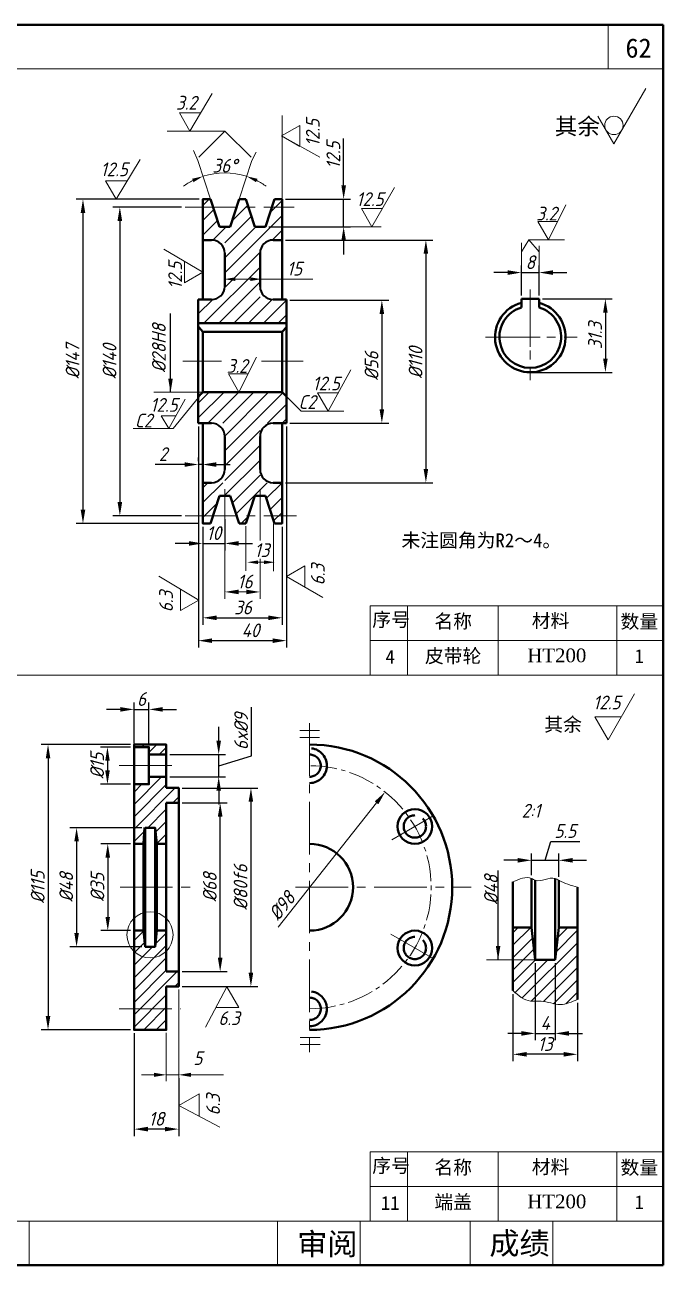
# Model space of a CAD drawing. Header units: millimetres. Extents: x 0 to 330, y 0 to 225.
# Drawn here: x 214.2 to 330, y 0 to 225 of the extents above; entities that cross this region are included whole.
import ezdxf

# ---------------------------------------------------------------- set-up
doc = ezdxf.new("R2010")
doc.units = ezdxf.units.MM
doc.header["$LTSCALE"] = 0.5
doc.linetypes.add('CENTER2', pattern=[28.575, 19.05, -3.175, 3.175, -3.175])
doc.layers.get('0').update_dxf_attribs({"lineweight": 15})
for name, color, linetype, lineweight in [('Layer1', 7, 'Continuous', 13), ('Layer4', 7, 'Continuous', 13), ('剖面线', 7, 'Continuous', 9), ('粗', 7, 'Continuous', 40), ('粗线', 7, 'Continuous', 40), ('细', 7, 'Continuous', 13), ('细线', 7, 'Continuous', 15)]:
    doc.layers.add(name, color=color, linetype=linetype, lineweight=lineweight)
doc.styles.add('style1', font='isocp.shx', dxfattribs={"oblique": 15, "height": 2.5})
doc.styles.add('style3', font='SIMFANG.TTF', dxfattribs={"height": 2.5})
doc.dimstyles.new('ISO-25', dxfattribs={"dimtxt": 2, "dimasz": 2.5, "dimexe": 1.25, "dimexo": 0.625, "dimtad": 1, "dimdsep": 46, "dimtxsty": 'style1', "dimcen": 2.5, "dimadec": 0, "dimazin": 0, "dimtfac": 1, "dimtmove": 0, "dimatfit": 3, "dimfxl": 0, "dimarcsym": 0})

# ---------------------------------------------------------------- blocks, each defined once
blk = doc.blocks.new('*D54')
at = {"layer": 'Defpoints', "color": 0}
for p in [(307.49, 175.28), (305.89, 161.96), (319.51, 161.96)]:
    blk.add_point(p, dxfattribs=at)
at = {"layer": 'Layer4', "color": 0, "lineweight": -2}
for p, q in [((308.11, 175.28), (320.76, 175.28)), ((319.51, 172.78), (319.51, 164.46)), ((306.51, 161.96), (320.76, 161.96))]:
    blk.add_line(p, q, dxfattribs=at)
at = {"layer": 'Layer4', "color": 0}
for points in [[(319.1, 172.78), (319.93, 172.78), (319.51, 175.28)], [(319.1, 164.46), (319.93, 164.46), (319.51, 161.96)]]:
    blk.add_solid(points, dxfattribs=at)
at = {"layer": 'Layer4', "color": 0, "insert": (317.64, 168.62), "char_height": 2.5, "attachment_point": 5, "rotation": 90, "style": 'style1'}
blk.add_mtext('31.3', dxfattribs=at)
blk = doc.blocks.new('*D55')
at = {"layer": 'Defpoints', "color": 0}
for p in [(246.47, 193.36), (224.74, 134.54), (246.47, 134.54)]:
    blk.add_point(p, dxfattribs=at)
at = {"layer": 'Layer4', "color": 0, "lineweight": -2}
for p, q in [((245.84, 193.36), (223.49, 193.36)), ((224.74, 190.86), (224.74, 137.04)), ((245.84, 134.54), (223.49, 134.54))]:
    blk.add_line(p, q, dxfattribs=at)
at = {"layer": 'Layer4', "color": 0}
for points in [[(224.32, 190.86), (225.16, 190.86), (224.74, 193.36)], [(224.32, 137.04), (225.16, 137.04), (224.74, 134.54)]]:
    blk.add_solid(points, dxfattribs=at)
at = {"layer": 'Layer4', "color": 0, "insert": (222.86, 163.95), "char_height": 2.5, "attachment_point": 5, "rotation": 90, "style": 'style1'}
blk.add_mtext('%%C147', dxfattribs=at)
blk = doc.blocks.new('*D56')
at = {"layer": 'Defpoints', "color": 0}
for p in [(243.27, 191.94), (231.43, 135.94), (243.27, 135.94)]:
    blk.add_point(p, dxfattribs=at)
at = {"layer": 'Layer4', "color": 0, "lineweight": -2}
for p, q in [((242.64, 191.94), (230.18, 191.94)), ((231.43, 189.44), (231.43, 138.44)), ((242.64, 135.94), (230.18, 135.94))]:
    blk.add_line(p, q, dxfattribs=at)
at = {"layer": 'Layer4', "color": 0}
for points in [[(231.01, 189.44), (231.85, 189.44), (231.43, 191.94)], [(231.01, 138.44), (231.85, 138.44), (231.43, 135.94)]]:
    blk.add_solid(points, dxfattribs=at)
at = {"layer": 'Layer4', "color": 0, "insert": (229.56, 163.94), "char_height": 2.5, "attachment_point": 5, "rotation": 90, "style": 'style1'}
blk.add_mtext('%%C140', dxfattribs=at)
blk = doc.blocks.new('*D57')
at = {"layer": 'Defpoints', "color": 0}
for p in [(260.87, 185.96), (260.87, 141.94), (286.95, 141.94)]:
    blk.add_point(p, dxfattribs=at)
at = {"layer": 'Layer4', "color": 0, "lineweight": -2}
for p, q in [((261.49, 185.96), (288.2, 185.96)), ((286.95, 183.46), (286.95, 144.44)), ((261.49, 141.94), (288.2, 141.94))]:
    blk.add_line(p, q, dxfattribs=at)
at = {"layer": 'Layer4', "color": 0}
for points in [[(286.53, 183.46), (287.37, 183.46), (286.95, 185.96)], [(286.53, 144.44), (287.37, 144.44), (286.95, 141.94)]]:
    blk.add_solid(points, dxfattribs=at)
at = {"layer": 'Layer4', "color": 0, "insert": (285.08, 163.71), "char_height": 2.5, "attachment_point": 5, "rotation": 90, "style": 'style1'}
blk.add_mtext('%%C110', dxfattribs=at)
blk = doc.blocks.new('*D58')
at = {"layer": 'Defpoints', "color": 0}
for p in [(261.67, 175.07), (261.67, 152.74), (278.96, 152.74)]:
    blk.add_point(p, dxfattribs=at)
at = {"layer": 'Layer4', "color": 0, "lineweight": -2}
for p, q in [((262.29, 175.07), (280.21, 175.07)), ((278.96, 172.57), (278.96, 155.24)), ((262.29, 152.74), (280.21, 152.74))]:
    blk.add_line(p, q, dxfattribs=at)
at = {"layer": 'Layer4', "color": 0}
for points in [[(278.55, 172.57), (279.38, 172.57), (278.96, 175.07)], [(278.55, 155.24), (279.38, 155.24), (278.96, 152.74)]]:
    blk.add_solid(points, dxfattribs=at)
at = {"layer": 'Layer4', "color": 0, "insert": (277.09, 163.13), "char_height": 2.5, "attachment_point": 5, "rotation": 90, "style": 'style1'}
blk.add_mtext('%%C56', dxfattribs=at)
blk = doc.blocks.new('*D59')
at = {"layer": 'Defpoints', "color": 0}
for p in [(245.67, 152.74), (261.67, 152.74), (261.67, 113.29)]:
    blk.add_point(p, dxfattribs=at)
at = {"layer": 'Layer4', "color": 0, "lineweight": -2}
for p, q in [((245.67, 152.12), (245.67, 112.04)), ((261.67, 152.12), (261.67, 112.04)), ((248.17, 113.29), (259.17, 113.29))]:
    blk.add_line(p, q, dxfattribs=at)
at = {"layer": 'Layer4', "color": 0}
for points in [[(248.17, 113.7), (248.17, 112.87), (245.67, 113.29)], [(259.17, 113.7), (259.17, 112.87), (261.67, 113.29)]]:
    blk.add_solid(points, dxfattribs=at)
at = {"layer": 'Layer4', "color": 0, "insert": (255.14, 115.16), "char_height": 2.5, "attachment_point": 5, "style": 'style1'}
blk.add_mtext('40', dxfattribs=at)
blk = doc.blocks.new('*D61')
at = {"layer": 'Defpoints', "color": 0}
for p in [(250.47, 135.94), (246.47, 134.54), (250.47, 130.92)]:
    blk.add_point(p, dxfattribs=at)
at = {"layer": 'Layer4', "color": 0, "lineweight": -2}
for p, q in [((250.47, 135.32), (250.47, 129.67)), ((246.47, 133.92), (246.47, 129.67)), ((243.97, 130.92), (241.47, 130.92)), ((246.47, 130.92), (250.47, 130.92)), ((252.97, 130.92), (255.47, 130.92))]:
    blk.add_line(p, q, dxfattribs=at)
at = {"layer": 'Layer4', "color": 0}
for points in [[(243.97, 131.34), (243.97, 130.51), (246.47, 130.92)], [(252.97, 131.34), (252.97, 130.51), (250.47, 130.92)]]:
    blk.add_solid(points, dxfattribs=at)
at = {"layer": 'Layer4', "color": 0, "insert": (248.47, 132.8), "char_height": 2.5, "attachment_point": 5, "style": 'style1'}
blk.add_mtext('10', dxfattribs=at)
blk = doc.blocks.new('*D62')
at = {"layer": 'Defpoints', "color": 0}
for p in [(246.47, 134.54), (260.87, 134.54), (260.87, 117.43)]:
    blk.add_point(p, dxfattribs=at)
at = {"layer": 'Layer4', "color": 0, "lineweight": -2}
for p, q in [((246.47, 133.92), (246.47, 116.18)), ((260.87, 133.92), (260.87, 116.18)), ((248.97, 117.43), (258.37, 117.43))]:
    blk.add_line(p, q, dxfattribs=at)
at = {"layer": 'Layer4', "color": 0}
for points in [[(248.97, 117.85), (248.97, 117.02), (246.47, 117.43)], [(258.37, 117.85), (258.37, 117.02), (260.87, 117.43)]]:
    blk.add_solid(points, dxfattribs=at)
at = {"layer": 'Layer4', "color": 0, "insert": (253.76, 119.31), "char_height": 2.5, "attachment_point": 5, "style": 'style1'}
blk.add_mtext('36', dxfattribs=at)
blk = doc.blocks.new('*D63')
at = {"layer": 'Defpoints', "color": 0}
for p in [(245.67, 145.24), (245.67, 145.24), (246.44, 145.24)]:
    blk.add_point(p, dxfattribs=at)
at = {"layer": 'Layer4', "color": 0, "lineweight": -2}
for p, q in [((245.67, 145.86), (245.67, 146.49)), ((246.44, 145.86), (246.44, 146.49)), ((243.17, 145.24), (237.84, 145.24)), ((246.44, 145.24), (245.67, 145.24)), ((248.94, 145.24), (251.44, 145.24))]:
    blk.add_line(p, q, dxfattribs=at)
at = {"layer": 'Layer4', "color": 0}
for points in [[(243.17, 145.65), (243.17, 144.82), (245.67, 145.24)], [(248.94, 145.65), (248.94, 144.82), (246.44, 145.24)]]:
    blk.add_solid(points, dxfattribs=at)
at = {"layer": 'Layer4', "color": 0, "insert": (239.26, 147.11), "char_height": 2.5, "attachment_point": 5, "style": 'style1'}
blk.add_mtext('2', dxfattribs=at)
blk = doc.blocks.new('*D64')
at = {"layer": 'Defpoints', "color": 0}
for p in [(260.87, 193.36), (272.03, 193.36), (257.84, 188.36)]:
    blk.add_point(p, dxfattribs=at)
at = {"layer": 'Layer4', "color": 0, "lineweight": -2}
for p, q in [((272.03, 195.86), (272.03, 204.37)), ((261.49, 193.36), (273.28, 193.36)), ((272.03, 188.36), (272.03, 193.36)), ((258.47, 188.36), (273.28, 188.36)), ((272.03, 185.86), (272.03, 183.36))]:
    blk.add_line(p, q, dxfattribs=at)
at = {"layer": 'Layer4', "color": 0}
for points in [[(271.62, 195.86), (272.45, 195.86), (272.03, 193.36)], [(271.62, 185.86), (272.45, 185.86), (272.03, 188.36)]]:
    blk.add_solid(points, dxfattribs=at)
at = {"layer": 'Layer4', "color": 0, "insert": (270.16, 201.36), "char_height": 2.5, "attachment_point": 5, "rotation": 90, "style": 'style1'}
blk.add_mtext('12.5', dxfattribs=at)
blk = doc.blocks.new('*D65')
at = {"layer": 'Defpoints', "color": 0}
for p in [(307.49, 180.06), (304.29, 175.28), (307.49, 175.28)]:
    blk.add_point(p, dxfattribs=at)
at = {"layer": 'Layer4', "color": 0, "lineweight": -2}
for p, q in [((301.79, 180.06), (299.29, 180.06)), ((304.29, 175.91), (304.29, 181.31)), ((304.29, 180.06), (307.49, 180.06)), ((307.49, 175.91), (307.49, 181.31)), ((309.99, 180.06), (312.49, 180.06))]:
    blk.add_line(p, q, dxfattribs=at)
at = {"layer": 'Layer4', "color": 0}
for points in [[(301.79, 180.47), (301.79, 179.64), (304.29, 180.06)], [(309.99, 180.47), (309.99, 179.64), (307.49, 180.06)]]:
    blk.add_solid(points, dxfattribs=at)
at = {"layer": 'Layer4', "color": 0, "insert": (305.89, 181.93), "char_height": 2.5, "attachment_point": 5, "style": 'style1'}
blk.add_mtext('8', dxfattribs=at)
blk = doc.blocks.new('*D66')
at = {"layer": 'Defpoints', "color": 0}
for p in [(234.01, 42.69), (242.11, 34.53), (234.01, 24.68)]:
    blk.add_point(p, dxfattribs=at)
at = {"layer": 'Layer4', "color": 0, "lineweight": -2}
for p, q in [((234.01, 42.06), (234.01, 23.43)), ((242.11, 33.9), (242.11, 23.43)), ((239.61, 24.68), (236.51, 24.68))]:
    blk.add_line(p, q, dxfattribs=at)
at = {"layer": 'Layer4', "color": 0}
for points in [[(236.51, 25.1), (236.51, 24.27), (234.01, 24.68)], [(239.61, 25.1), (239.61, 24.27), (242.11, 24.68)]]:
    blk.add_solid(points, dxfattribs=at)
at = {"layer": 'Layer4', "color": 0, "insert": (238.06, 26.56), "char_height": 2.5, "attachment_point": 5, "style": 'style1'}
blk.add_mtext('18', dxfattribs=at)
blk = doc.blocks.new('*D67')
at = {"layer": 'Defpoints', "color": 0}
for p in [(236.71, 100.82), (234.01, 93.99), (236.71, 93.99)]:
    blk.add_point(p, dxfattribs=at)
at = {"layer": 'Layer4', "color": 0, "lineweight": -2}
for p, q in [((234.01, 94.61), (234.01, 102.07)), ((236.71, 94.61), (236.71, 102.07)), ((231.51, 100.82), (229.01, 100.82)), ((234.01, 100.82), (236.71, 100.82)), ((239.21, 100.82), (241.71, 100.82))]:
    blk.add_line(p, q, dxfattribs=at)
at = {"layer": 'Layer4', "color": 0}
for points in [[(231.51, 101.24), (231.51, 100.41), (234.01, 100.82)], [(239.21, 101.24), (239.21, 100.41), (236.71, 100.82)]]:
    blk.add_solid(points, dxfattribs=at)
at = {"layer": 'Layer4', "color": 0, "insert": (235.36, 102.7), "char_height": 2.5, "attachment_point": 5, "style": 'style1'}
blk.add_mtext('6', dxfattribs=at)
blk = doc.blocks.new('*D68')
at = {"layer": 'Defpoints', "color": 0}
for p in [(239.86, 92.64), (249.36, 92.64), (239.86, 88.59)]:
    blk.add_point(p, dxfattribs=at)
at = {"layer": 'Layer4', "color": 0, "lineweight": -2}
for p, q in [((255.3, 92.39), (255.3, 101.23)), ((249.36, 95.14), (249.36, 97.64)), ((240.48, 92.64), (250.61, 92.64)), ((249.36, 88.59), (249.36, 92.64)), ((249.36, 88.59), (249.36, 92.64)), ((249.36, 90.61), (255.3, 92.39)), ((240.48, 88.59), (250.61, 88.59)), ((249.36, 86.09), (249.36, 83.59))]:
    blk.add_line(p, q, dxfattribs=at)
at = {"layer": 'Layer4', "color": 0}
for points in [[(248.95, 95.14), (249.78, 95.14), (249.36, 92.64)], [(248.95, 86.09), (249.78, 86.09), (249.36, 88.59)]]:
    blk.add_solid(points, dxfattribs=at)
at = {"layer": 'Layer4', "color": 0, "insert": (253.43, 96.81), "char_height": 2.5, "attachment_point": 5, "rotation": 90, "style": 'style1'}
blk.add_mtext('6x%%C9', dxfattribs=at)
blk = doc.blocks.new('*D69')
at = {"layer": 'Defpoints', "color": 0}
for p in [(234.01, 94.44), (218.4, 42.69), (234.01, 42.69)]:
    blk.add_point(p, dxfattribs=at)
at = {"layer": 'Layer4', "color": 0, "lineweight": -2}
for p, q in [((233.38, 94.44), (217.15, 94.44)), ((218.4, 91.94), (218.4, 45.19)), ((233.38, 42.69), (217.15, 42.69))]:
    blk.add_line(p, q, dxfattribs=at)
at = {"layer": 'Layer4', "color": 0}
for points in [[(217.99, 91.94), (218.82, 91.94), (218.4, 94.44)], [(217.99, 45.19), (218.82, 45.19), (218.4, 42.69)]]:
    blk.add_solid(points, dxfattribs=at)
at = {"layer": 'Layer4', "color": 0, "insert": (216.53, 68.56), "char_height": 2.5, "attachment_point": 5, "rotation": 90, "style": 'style1'}
blk.add_mtext('%%C115', dxfattribs=at)
blk = doc.blocks.new('*D70')
at = {"layer": 'Defpoints', "color": 0}
for p in [(236.03, 79.36), (223.58, 57.76), (236.03, 57.76)]:
    blk.add_point(p, dxfattribs=at)
at = {"layer": 'Layer4', "color": 0, "lineweight": -2}
for p, q in [((235.41, 79.36), (222.33, 79.36)), ((223.58, 76.86), (223.58, 60.26)), ((235.41, 57.76), (222.33, 57.76))]:
    blk.add_line(p, q, dxfattribs=at)
at = {"layer": 'Layer4', "color": 0}
for points in [[(223.17, 76.86), (224, 76.86), (223.58, 79.36)], [(223.17, 60.26), (224, 60.26), (223.58, 57.76)]]:
    blk.add_solid(points, dxfattribs=at)
at = {"layer": 'Layer4', "color": 0, "insert": (221.71, 68.56), "char_height": 2.5, "attachment_point": 5, "rotation": 90, "style": 'style1'}
blk.add_mtext('%%C48', dxfattribs=at)
blk = doc.blocks.new('*D71')
at = {"layer": 'Defpoints', "color": 0}
for p in [(234.01, 76.44), (229.24, 60.69), (234.01, 60.69)]:
    blk.add_point(p, dxfattribs=at)
at = {"layer": 'Layer4', "color": 0, "lineweight": -2}
for p, q in [((233.38, 76.44), (227.99, 76.44)), ((229.24, 73.94), (229.24, 63.19)), ((233.38, 60.69), (227.99, 60.69))]:
    blk.add_line(p, q, dxfattribs=at)
at = {"layer": 'Layer4', "color": 0}
for points in [[(228.82, 73.94), (229.65, 73.94), (229.24, 76.44)], [(228.82, 63.19), (229.65, 63.19), (229.24, 60.69)]]:
    blk.add_solid(points, dxfattribs=at)
at = {"layer": 'Layer4', "color": 0, "insert": (227.36, 68.56), "char_height": 2.5, "attachment_point": 5, "rotation": 90, "style": 'style1'}
blk.add_mtext('%%C35', dxfattribs=at)
blk = doc.blocks.new('*D72')
at = {"layer": 'Defpoints', "color": 0}
for p in [(234.01, 93.99), (229.18, 87.24), (234.01, 87.24)]:
    blk.add_point(p, dxfattribs=at)
at = {"layer": 'Layer4', "color": 0, "lineweight": -2}
for p, q in [((233.38, 93.99), (227.93, 93.99)), ((229.18, 91.49), (229.18, 89.74)), ((233.38, 87.24), (227.93, 87.24))]:
    blk.add_line(p, q, dxfattribs=at)
at = {"layer": 'Layer4', "color": 0}
for points in [[(228.77, 91.49), (229.6, 91.49), (229.18, 93.99)], [(228.77, 89.74), (229.6, 89.74), (229.18, 87.24)]]:
    blk.add_solid(points, dxfattribs=at)
at = {"layer": 'Layer4', "color": 0, "insert": (227.31, 90.61), "char_height": 2.5, "attachment_point": 5, "rotation": 90, "style": 'style1'}
blk.add_mtext('%%C15', dxfattribs=at)
blk = doc.blocks.new('*D74')
at = {"layer": 'Defpoints', "color": 0}
for p in [(311.06, 73.44), (306.11, 70.15), (311.06, 69.83)]:
    blk.add_point(p, dxfattribs=at)
at = {"layer": 'Layer4', "color": 0, "lineweight": -2}
for p, q in [((308.59, 73.44), (309.62, 76.88)), ((309.62, 76.88), (314.85, 76.88)), ((306.11, 70.77), (306.11, 74.69)), ((311.06, 70.46), (311.06, 74.69)), ((303.61, 73.44), (301.11, 73.44)), ((306.11, 73.44), (311.06, 73.44)), ((306.11, 73.44), (311.06, 73.44)), ((313.56, 73.44), (316.06, 73.44))]:
    blk.add_line(p, q, dxfattribs=at)
at = {"layer": 'Layer4', "color": 0}
for points in [[(303.61, 73.86), (303.61, 73.03), (306.11, 73.44)], [(313.56, 73.86), (313.56, 73.03), (311.06, 73.44)]]:
    blk.add_solid(points, dxfattribs=at)
at = {"layer": 'Layer4', "color": 0, "insert": (312.23, 78.76), "char_height": 2.5, "attachment_point": 5, "style": 'style1'}
blk.add_mtext('5.5', dxfattribs=at)
blk = doc.blocks.new('*D75')
at = {"layer": 'Defpoints', "color": 0}
for p in [(242.11, 86.56), (242.11, 50.56), (255.21, 50.56)]:
    blk.add_point(p, dxfattribs=at)
at = {"layer": 'Layer4', "color": 0, "lineweight": -2}
for p, q in [((242.73, 86.56), (256.46, 86.56)), ((255.21, 84.06), (255.21, 53.06)), ((242.73, 50.56), (256.46, 50.56))]:
    blk.add_line(p, q, dxfattribs=at)
at = {"layer": 'Layer4', "color": 0}
for points in [[(254.79, 84.06), (255.62, 84.06), (255.21, 86.56)], [(254.79, 53.06), (255.62, 53.06), (255.21, 50.56)]]:
    blk.add_solid(points, dxfattribs=at)
at = {"layer": 'Layer4', "color": 0, "insert": (253.33, 68.56), "char_height": 2.5, "attachment_point": 5, "rotation": 90, "style": 'style1'}
blk.add_mtext('%%C80f6', dxfattribs=at)
blk = doc.blocks.new('*D76')
at = {"layer": 'Defpoints', "color": 0}
for p in [(242.11, 83.86), (249.63, 83.86), (242.11, 53.26)]:
    blk.add_point(p, dxfattribs=at)
at = {"layer": 'Layer4', "color": 0, "lineweight": -2}
for p, q in [((242.73, 83.86), (250.88, 83.86)), ((249.63, 55.76), (249.63, 81.36)), ((242.73, 53.26), (250.88, 53.26))]:
    blk.add_line(p, q, dxfattribs=at)
at = {"layer": 'Layer4', "color": 0}
for points in [[(249.21, 81.36), (250.05, 81.36), (249.63, 83.86)], [(249.21, 55.76), (250.05, 55.76), (249.63, 53.26)]]:
    blk.add_solid(points, dxfattribs=at)
at = {"layer": 'Layer4', "color": 0, "insert": (247.75, 68.56), "char_height": 2.5, "attachment_point": 5, "rotation": 90, "style": 'style1'}
blk.add_mtext('%%C68', dxfattribs=at)
blk = doc.blocks.new('*D77')
at = {"layer": 'Defpoints', "color": 0}
for p in [(306.79, 55.4), (310.39, 55.4), (310.39, 42.04)]:
    blk.add_point(p, dxfattribs=at)
at = {"layer": 'Layer4', "color": 0, "lineweight": -2}
for p, q in [((306.79, 54.78), (306.79, 40.79)), ((310.39, 54.78), (310.39, 40.79)), ((304.29, 42.04), (301.79, 42.04)), ((306.79, 42.04), (310.39, 42.04)), ((312.89, 42.04), (315.39, 42.04))]:
    blk.add_line(p, q, dxfattribs=at)
at = {"layer": 'Layer4', "color": 0}
for points in [[(304.29, 42.46), (304.29, 41.63), (306.79, 42.04)], [(312.89, 42.46), (312.89, 41.63), (310.39, 42.04)]]:
    blk.add_solid(points, dxfattribs=at)
at = {"layer": 'Layer4', "color": 0, "insert": (308.59, 43.92), "char_height": 2.5, "attachment_point": 5, "style": 'style1'}
blk.add_mtext('4', dxfattribs=at)
blk = doc.blocks.new('*D78')
at = {"layer": 'Defpoints', "color": 0}
for p in [(302.74, 49.81), (314.44, 48.22), (302.74, 38.25)]:
    blk.add_point(p, dxfattribs=at)
at = {"layer": 'Layer4', "color": 0, "lineweight": -2}
for p, q in [((302.74, 49.18), (302.74, 37)), ((314.44, 47.6), (314.44, 37)), ((311.94, 38.25), (305.24, 38.25))]:
    blk.add_line(p, q, dxfattribs=at)
at = {"layer": 'Layer4', "color": 0}
for points in [[(305.24, 38.67), (305.24, 37.83), (302.74, 38.25)], [(311.94, 38.67), (311.94, 37.83), (314.44, 38.25)]]:
    blk.add_solid(points, dxfattribs=at)
at = {"layer": 'Layer4', "color": 0, "insert": (308.59, 40.12), "char_height": 2.5, "attachment_point": 5, "style": 'style1'}
blk.add_mtext('13', dxfattribs=at)
blk = doc.blocks.new('粗糙度符号3')
for p, q in [((0, 0), (5.77, 10)), ((-2.89, 5), (0, 0))]:
    blk.add_line(p, q)
blk.add_circle((0, 3.33), 1.67)

msp = doc.modelspace()

# ---------------------------------------------------------------- hatches: boundary and pattern name
at = {"layer": '剖面线'}
h = msp.add_hatch(dxfattribs=at)
h.set_pattern_fill('ANSI31', color=256, scale=0.6, style=0)
h.set_pattern_definition([(45, (224.5564, 127.1876), (-1.34704, 1.34704), [])])
h.paths.add_polyline_path([(256.867, 152.744), (260.867, 152.744), (261.667, 152.744), (261.667, 157.559), (260.867, 158.359), (246.467, 158.359), (245.667, 157.559), (245.667, 152.744), (246.467, 152.744), (250.467, 152.744), (250.467, 141.944), (246.467, 141.944), (246.467, 134.544), (247.867, 134.544), (249.491, 139.544), (251.443, 139.544), (253.067, 134.544), (254.267, 134.544), (255.891, 139.544), (257.843, 139.544), (259.467, 134.544), (260.867, 134.544), (260.867, 141.944), (256.867, 141.944)])
h.paths.add_polyline_path([(256.867, 185.959), (260.867, 185.959), (260.867, 193.359), (259.467, 193.359), (257.843, 188.359), (255.891, 188.359), (254.267, 193.359), (253.067, 193.359), (251.443, 188.359), (249.491, 188.359), (247.867, 193.359), (246.467, 193.359), (246.467, 185.959), (250.467, 185.959), (250.467, 175.159), (246.467, 175.159), (245.667, 175.159), (245.667, 170.879), (261.667, 170.879), (261.667, 175.159), (260.867, 175.159), (256.867, 175.159)])
h = msp.add_hatch(dxfattribs=at)
h.set_pattern_fill('ANSI31', color=256, scale=0.5, style=0)
h.paths.add_polyline_path([(234.006, 94.437), (234.006, 93.987), (236.706, 93.987), (236.706, 92.637), (239.856, 92.637), (239.856, 94.437)])
h.paths.add_polyline_path([(239.856, 86.562), (239.856, 88.587), (236.706, 88.587), (236.706, 87.237), (234.006, 87.237), (234.006, 76.437), (235.693, 76.437), (235.926, 79.362), (237.831, 79.362), (238.168, 76.437), (239.856, 76.437), (239.856, 83.862), (242.106, 83.862), (242.106, 86.562)])
h.paths.add_polyline_path([(239.856, 50.562), (242.106, 50.562), (242.106, 53.262), (239.856, 53.262), (239.856, 56.954, -0.4067854), (234.006, 56.899), (234.006, 46.512), (239.856, 46.512)])
h.paths.add_polyline_path([(239.856, 42.687), (239.856, 46.512), (234.006, 46.512), (234.006, 42.687)])
h.paths.add_polyline_path([(237.831, 57.762), (236.031, 57.762), (235.693, 60.687), (234.006, 60.687), (234.006, 56.899, 0.4067854), (239.856, 56.954), (239.856, 60.687), (238.168, 60.687)])
h.paths.add_polyline_path([(302.739, 55.389), (306.789, 55.4), (306.114, 61.25), (302.739, 61.25)], flags=17)
edge = h.paths.add_edge_path()
edge.add_spline(control_points=[(302.739, 49.809), (303.74, 48.932), (305.256, 47.604), (308.414, 48.147), (311.25, 46.744), (313.409, 47.744), (314.439, 48.22)], knot_values=[0, 0, 0, 0, 8.2487056, 12.4949468, 20.4068289, 27.6170674, 27.6170674, 27.6170674, 27.6170674], degree=3, periodic=0)
edge.add_line((314.439, 48.22), (314.439, 61.25))
edge.add_line((314.439, 61.25), (311.064, 61.25))
edge.add_line((311.064, 61.25), (310.389, 55.4))
edge.add_line((310.389, 55.4), (306.789, 55.4))
edge.add_line((306.789, 55.4), (302.739, 55.389))
edge.add_line((302.739, 55.389), (302.739, 52.352))
edge.add_line((302.739, 52.352), (302.739, 49.809))

# ---------------------------------------------------------------- linework, layer by layer
at = {"linetype": 'CENTER2'}
for p, q in [((243.267, 191.944), (263.076, 191.944)), ((305.887, 177.007), (305.887, 160.559)), ((297.749, 168.362), (314.417, 168.362)), ((242.87, 163.959), (249.854, 163.959)), ((257.107, 163.959), (264.693, 163.959)), ((243.267, 135.944), (263.448, 135.944)), ((264.055, 97.017), (267.651, 97.017)), ((265.853, 98.31), (265.853, 38.63)), ((264.055, 95.738), (267.651, 95.738)), ((231.306, 90.612), (241.988, 90.612)), ((280.786, 77.183), (288.261, 81.499)), ((231.458, 68.562), (244.834, 68.562)), ((263.305, 68.562), (295.152, 68.562)), ((280.618, 60.037), (288.261, 55.624)), ((231.306, 46.512), (242.484, 46.512)), ((264.157, 41.296), (267.753, 41.31)), ((264.162, 40.017), (267.757, 40.031))]:
    msp.add_line(p, q, dxfattribs=at)
msp.add_line((207.746, 107.055), (330, 107.055))
at = {"linetype": 'CENTER2', "ltscale": 0.5}
msp.add_arc((265.853, 68.562), 22.05, 270, 90, dxfattribs=at)
at = {"layer": 'Layer1'}
for p, q in [((320, 217), (320, 225)), ((0, 217), (330, 217)), ((0, 8), (330, 8)), ((215, 0), (215, 8)), ((260, 0), (260, 8)), ((275, 0), (275, 8)), ((295, 0), (295, 8)), ((310, 0), (310, 8))]:
    msp.add_line(p, q, dxfattribs=at)
for points in [[(302.739, 69.514), (306.114, 70.149), (306.789, 69.831), (310.389, 70.149), (311.064, 69.831), (314.439, 68.56)], [(302.739, 49.809), (305.924, 47.902), (307.834, 47.902), (311.338, 47.267), (314.439, 48.22)]]:
    msp.add_spline(points, degree=3, dxfattribs=at)
at = {"layer": 'Layer4'}
for p, q in [((244.156, 205.724), (248.158, 212.533)), ((246.075, 209.048), (242.237, 209.048)), ((242.237, 209.048), (244.156, 205.724)), ((240.032, 205.715), (250.48, 205.715)), ((250.48, 205.715), (245.731, 200.972)), ((250.48, 205.715), (255.229, 200.972)), ((260.74, 204.834), (267.735, 200.993)), ((230.766, 193.359), (235.096, 200.563)), ((245.575, 200.415), (244.781, 202.228)), ((247.867, 193.359), (245.575, 200.415)), ((253.067, 193.359), (255.36, 200.415)), ((255.36, 200.415), (256.179, 201.912)), ((232.764, 196.683), (228.847, 196.683)), ((228.847, 196.683), (230.766, 193.359)), ((277.167, 188.359), (281.283, 195.474)), ((275.248, 191.683), (277.167, 188.359)), ((279.016, 191.683), (275.248, 191.683)), ((309.176, 185.994), (312.342, 192.319)), ((310.84, 189.319), (307.256, 189.319)), ((307.256, 189.319), (309.176, 185.994)), ((271.473, 188.359), (278.865, 188.359)), ((304.287, 183.848), (305.641, 185.994)), ((304.287, 183.848), (304.287, 185.458)), ((307.487, 183.848), (305.641, 185.994)), ((305.641, 185.994), (312.087, 185.994)), ((307.487, 183.848), (307.487, 184.921)), ((246.467, 180.111), (239.43, 184.287)), ((304.287, 181.058), (304.287, 183.848)), ((307.487, 180.058), (307.487, 183.848)), ((243.143, 182.03), (243.143, 178.192)), ((243.143, 178.192), (246.467, 180.111)), ((250.396, 179.359), (250.396, 179.859)), ((252.396, 178.859), (255.088, 178.859)), ((257.088, 178.859), (266.422, 178.859)), ((253.034, 158.359), (256.2, 164.684)), ((269.23, 154.93), (273.346, 162.407)), ((251.114, 161.683), (253.034, 158.359)), ((254.698, 161.683), (251.114, 161.683)), ((246.467, 158.359), (237.57, 158.359)), ((271.078, 158.254), (267.31, 158.254)), ((267.31, 158.254), (269.23, 154.93)), ((240.299, 151.752), (243.258, 157.073)), ((238.956, 154.079), (240.299, 151.752)), ((241.593, 154.079), (238.956, 154.079)), ((250.467, 140.744), (250.467, 124.504)), ((256.867, 140.744), (256.867, 131.632)), ((250.467, 135.319), (250.467, 120.877)), ((256.867, 135.319), (256.867, 131.477)), ((254.267, 134.044), (254.267, 125.931)), ((259.317, 134.507), (259.317, 125.871)), ((256.502, 127.511), (257.552, 127.511)), ((256.867, 128.126), (256.867, 123.762)), ((256.867, 128.064), (256.867, 120.877)), ((264.992, 126.835), (261.667, 124.915)), ((264.992, 122.996), (264.992, 126.835)), ((245.739, 120.662), (238.477, 125.007)), ((242.414, 122.651), (242.414, 118.743)), ((252.967, 122.127), (254.367, 122.127)), ((242.414, 118.743), (245.739, 120.662)), ((319.991, 95.319), (324.789, 103.629)), ((317.592, 99.474), (319.991, 95.319)), ((322.39, 99.474), (317.592, 99.474)), ((306.789, 55.4), (297.932, 55.375)), ((242.106, 49.999), (242.106, 33.405)), ((250.863, 50.503), (246.962, 43.183)), ((253.022, 46.763), (250.863, 50.503)), ((248.881, 46.763), (253.022, 46.763)), ((239.856, 42.124), (239.856, 33.405)), ((237.606, 34.53), (235.356, 34.53)), ((242.106, 34.53), (239.856, 34.53)), ((242.106, 34.53), (239.856, 34.53)), ((244.356, 34.53), (246.606, 34.53)), ((246.606, 34.53), (250.252, 34.53)), ((245.842, 31.101), (242.102, 28.941)), ((245.842, 26.983), (245.842, 31.101)), ((242.102, 28.941), (249.573, 25.029))]:
    msp.add_line(p, q, dxfattribs=at)
at = {"layer": 'Layer4', "lineweight": 15}
for p, q in [((260.867, 193.359), (260.867, 208.556)), ((246.467, 158.359), (241.11, 151.752)), ((241.11, 151.752), (233.854, 151.752))]:
    msp.add_line(p, q, dxfattribs=at)
at = {"layer": 'Layer4', "linetype": 'Continuous'}
msp.add_line((260.146, 61.306), (277.997, 83.872), dxfattribs=at)
at = {"layer": 'Layer4'}
msp.add_lwpolyline([(260.74, 204.834), (264.065, 202.915), (264.065, 206.753)], close=True, dxfattribs=at)
msp.add_circle((236.902, 59.927), 4.19, dxfattribs=at)
for start, end in [(72, 108), (116.96581, 125.93162), (54.06838, 63.03419)]:
    msp.add_arc((250.467, 185.357), 12.794, start, end, dxfattribs=at)
at = {"layer": 'Layer4', "lineweight": 35}
for centre, start, end in [((248.067, 183.559), 0, 90), ((259.267, 183.559), 90, 180), ((248.067, 177.559), 270, 0), ((259.267, 177.559), 180, 270), ((248.067, 150.344), 0, 90), ((259.267, 150.344), 90, 180), ((248.067, 144.344), 270, 0), ((259.267, 144.344), 180, 270)]:
    msp.add_arc(centre, 2.4, start, end, dxfattribs=at)
at = {"layer": 'Layer4'}
for points in [[(244.538, 197.068), (244.793, 196.452), (246.514, 197.525)], [(256.142, 196.452), (256.396, 197.068), (254.421, 197.525)], [(252.396, 179.192), (252.396, 178.526), (250.396, 178.859)], [(255.088, 179.192), (255.088, 178.526), (257.088, 178.859)], [(256.502, 127.844), (256.502, 127.178), (254.502, 127.511)], [(257.552, 127.844), (257.552, 127.178), (259.552, 127.511)], [(252.967, 122.543), (252.967, 121.71), (250.467, 122.127)], [(254.367, 122.543), (254.367, 121.71), (256.867, 122.127)], [(237.606, 34.905), (237.606, 34.155), (239.856, 34.53)], [(244.356, 34.905), (244.356, 34.155), (242.106, 34.53)]]:
    msp.add_solid(points, dxfattribs=at)
at = {"layer": 'Layer4', "linetype": 'Continuous'}
msp.add_solid([(277.67, 84.131), (278.323, 83.614), (279.548, 85.833)], dxfattribs=at)
at = {"layer": '粗'}
for p, q in [((246.467, 193.359), (247.867, 193.359)), ((247.867, 193.359), (249.491, 188.359)), ((251.443, 188.359), (253.067, 193.359)), ((253.067, 193.359), (254.267, 193.359)), ((254.267, 193.359), (255.891, 188.359)), ((257.843, 188.359), (259.467, 193.359)), ((259.467, 193.359), (260.867, 193.359)), ((249.491, 188.359), (251.443, 188.359)), ((255.891, 188.359), (257.843, 188.359)), ((245.667, 157.559), (245.667, 175.159)), ((246.467, 175.159), (245.667, 175.159)), ((260.867, 175.159), (261.667, 175.159)), ((261.667, 157.559), (261.667, 175.159)), ((304.287, 175.282), (307.487, 175.282)), ((304.287, 173.729), (304.287, 175.282)), ((304.287, 175.282), (304.287, 173.729)), ((307.487, 173.729), (307.487, 175.282)), ((307.487, 175.282), (307.487, 173.729)), ((261.667, 170.879), (245.661, 170.879)), ((246.467, 169.325), (245.752, 170.157)), ((260.867, 169.325), (246.467, 169.325)), ((246.467, 158.359), (246.467, 169.325)), ((260.867, 169.325), (261.675, 170.157)), ((260.867, 158.359), (260.867, 169.325)), ((245.667, 168.525), (245.667, 163.959)), ((261.667, 168.525), (261.667, 163.959)), ((245.667, 157.559), (246.467, 158.359)), ((245.667, 152.744), (245.667, 157.559)), ((260.867, 158.359), (246.467, 158.359)), ((260.867, 158.359), (261.667, 157.559)), ((261.667, 152.744), (261.667, 157.559)), ((246.467, 152.744), (245.667, 152.744)), ((260.867, 152.744), (261.667, 152.744)), ((247.867, 134.544), (249.491, 139.544)), ((249.491, 139.544), (251.443, 139.544)), ((251.443, 139.544), (253.067, 134.544)), ((254.267, 134.544), (255.891, 139.544)), ((255.891, 139.544), (257.843, 139.544)), ((257.843, 139.544), (259.467, 134.544)), ((246.467, 134.544), (247.867, 134.544)), ((253.067, 134.544), (254.267, 134.544)), ((259.467, 134.544), (260.867, 134.544)), ((236.706, 92.637), (239.856, 92.637)), ((236.706, 88.587), (239.856, 88.587)), ((239.856, 83.862), (242.106, 83.862)), ((235.693, 76.437), (235.927, 79.379)), ((238.168, 76.437), (237.831, 79.362)), ((235.693, 76.437), (233.911, 76.437)), ((235.693, 76.437), (235.693, 60.687)), ((238.168, 76.437), (238.168, 60.687)), ((238.168, 76.437), (239.776, 76.437)), ((306.114, 61.25), (306.114, 70.149)), ((306.789, 55.4), (306.789, 69.831)), ((310.389, 55.4), (310.389, 70.149)), ((311.064, 61.25), (311.064, 69.831)), ((302.739, 69.514), (302.739, 52.352)), ((314.439, 61.25), (314.439, 68.56)), ((302.739, 61.25), (306.114, 61.25)), ((306.114, 61.25), (306.789, 55.4)), ((310.389, 55.4), (311.064, 61.25)), ((311.064, 61.25), (314.439, 61.25)), ((314.439, 61.25), (314.439, 48.22)), ((314.439, 61.25), (314.439, 61.25)), ((235.693, 60.687), (233.911, 60.687)), ((235.693, 60.687), (236.031, 57.762)), ((238.168, 60.687), (237.831, 57.762)), ((238.168, 60.687), (239.776, 60.687)), ((306.789, 55.4), (310.389, 55.4)), ((239.856, 53.262), (242.106, 53.262)), ((302.739, 52.352), (302.739, 49.809))]:
    msp.add_line(p, q, dxfattribs=at)
for points in [[(248.067, 175.159), (246.467, 175.159), (246.467, 193.359), (247.867, 193.359)], [(253.067, 193.359), (254.267, 193.359)], [(259.467, 193.359), (260.867, 193.359), (260.867, 175.159), (259.267, 175.159)], [(248.067, 175.159), (246.467, 175.159), (246.467, 185.959), (248.067, 185.959)], [(259.267, 185.959), (260.867, 185.959), (260.867, 175.159), (259.267, 175.159)], [(250.467, 183.559), (250.467, 177.559)], [(256.867, 177.559), (256.867, 183.559)], [(248.067, 152.744), (246.467, 152.744), (246.467, 134.544), (247.867, 134.544)], [(248.067, 152.744), (246.467, 152.744), (246.467, 141.944), (248.067, 141.944)], [(259.467, 134.544), (260.867, 134.544), (260.867, 152.744), (259.267, 152.744)], [(259.267, 141.944), (260.867, 141.944), (260.867, 152.744), (259.267, 152.744)], [(250.467, 144.344), (250.467, 150.344)], [(256.867, 150.344), (256.867, 144.344)], [(253.067, 134.544), (254.267, 134.544)], [(239.856, 86.562), (239.856, 94.437), (234.006, 94.437), (234.006, 42.687), (239.856, 42.687), (239.856, 50.562)], [(239.856, 86.562), (242.106, 86.562), (242.106, 50.562), (239.856, 50.562)], [(239.856, 53.262), (239.856, 83.862)], [(239.856, 53.262), (239.856, 83.862)]]:
    msp.add_lwpolyline(points, dxfattribs=at)
for points in [[(234.006, 93.987), (236.706, 93.987), (236.706, 87.237), (234.006, 87.237)], [(236.031, 79.362), (237.831, 79.362), (237.831, 57.762), (236.031, 57.762)]]:
    msp.add_lwpolyline(points, close=True, dxfattribs=at)
at = {"layer": '粗', "linetype": 'Continuous'}
for centre in [(284.949, 79.587), (284.949, 57.537)]:
    msp.add_circle(centre, 3.15, dxfattribs=at)
at = {"layer": '粗', "linetype": 'CENTER2'}
for centre in [(284.949, 79.587), (284.949, 57.537)]:
    msp.add_circle(centre, 2.025, dxfattribs=at)
at = {"layer": '粗'}
for centre, radius, start, end in [((305.887, 168.362), 6.4, 104.47751, 75.52249), ((305.887, 168.362), 5.6, 106.60155, 73.39845), ((265.853, 68.562), 25.875, 270, 90), ((265.853, 68.562), 7.875, 270, 90)]:
    msp.add_arc(centre, radius, start, end, dxfattribs=at)
at = {"layer": '粗', "linetype": 'CENTER2'}
for centre, radius in [((265.853, 90.612), 3.15), ((265.853, 90.612), 2.025), ((265.853, 46.512), 3.15), ((265.853, 46.512), 2.025)]:
    msp.add_arc(centre, radius, 270, 90, dxfattribs=at)
at = {"layer": '粗线'}
for p, q in [((330, 225), (0, 225)), ((330, 0), (330, 225)), ((0, 0), (330, 0))]:
    msp.add_line(p, q, dxfattribs=at)
at = {"layer": '细'}
for p, q in [((276.816, 119.61), (276.816, 107.055)), ((283.612, 107.055), (283.612, 119.612)), ((300.085, 119.615), (300.085, 107.055)), ((321.593, 119.619), (321.593, 107.055)), ((330, 119.621), (330, 107.055)), ((276.816, 113.338), (330, 113.338)), ((276.816, 20.556), (276.816, 8)), ((283.612, 8), (283.612, 20.557)), ((300.085, 20.56), (300.085, 8)), ((321.593, 20.565), (321.593, 8)), ((330, 20.566), (330, 8)), ((276.816, 14.283), (330, 14.283))]:
    msp.add_line(p, q, dxfattribs=at)
at = {"layer": '细线'}
for p, q in [((305.887, 166.583), (305.887, 169.98)), ((304.268, 168.362), (307.668, 168.362)), ((261.667, 157.559), (264.297, 154.93)), ((264.297, 154.93), (272.043, 154.93)), ((261.667, 124.915), (268.262, 121.108))]:
    msp.add_line(p, q, dxfattribs=at)
at = {"layer": '细线', "linetype": 'Continuous'}
for p, q in [((276.816, 119.61), (330, 119.61)), ((276.816, 20.556), (330, 20.556))]:
    msp.add_line(p, q, dxfattribs=at)

# ---------------------------------------------------------------- block references
msp.add_blockref('粗糙度符号3', (321.06, 203.42), dxfattribs=at)

# ---------------------------------------------------------------- texts
at = {"attachment_point": 1}
for s, insert, char_height, width in [('{\\fSimSun|b0|i0|c134|p2;62}', (323.147, 222.535), 3.5, 6.7507), ('{\\fFangSong_GB2312|b0|i0|c134|p49;其余}', (308.426, 99.338), 2.5, 19.7185)]:
    msp.add_mtext(s, dxfattribs=dict(at, insert=insert, char_height=char_height, width=width))
at = {"layer": 'Layer4', "char_height": 2.5, "attachment_point": 1, "style": 'style1'}
for s, insert, width in [('3.2', (241.623, 212.11), 4.4324), ('12.5', (227.917, 200.031), 4.4324), ('12.5', (274.318, 194.619), 4.4324), ('3.2', (306.96, 192.003), 4.4324), ('15', (261.722, 182.013), 4.4324), ('3.2', (250.817, 164.367), 4.4324), ('12.5', (266.38, 161.19), 4.4324), ('C2', (263.836, 157.822), 4.4324), ('12.5', (236.947, 157.302), 4.4324), ('C2', (234.159, 154.463), 7.746), ('13', (255.852, 130.955), 3.24264), ('12.5', (317.284, 103.323), 5.1448), ('2:1', (304.318, 83.689), 4.63032), ('6.3', (249.312, 46.059), 4.63032), ('5', (244.758, 38.805), 4.63032)]:
    msp.add_mtext(s, dxfattribs=dict(at, insert=insert, width=width))
at = {"layer": 'Layer4', "char_height": 2.5, "attachment_point": 1, "rotation": 90, "style": 'style1'}
for s, insert, width in [('12.5', (265.182, 202.949), 7.28184), ('12.5', (240.213, 177.057), 7.28184), ('%%C28H8', (237.266, 161.938), 12.12016), ('6.3', (266.101, 123.332), 7.28184), ('6.3', (238.563, 118.447), 7.28184), ('%%C48', (297.51, 65.463), 27.78768), ('6.3', (247.09, 27.161), 6.05502)]:
    msp.add_mtext(s, dxfattribs=dict(at, insert=insert, width=width))
at = {"layer": 'Layer4', "char_height": 2.5, "attachment_point": 5, "style": 'style1'}
for s, insert in [('36%%d', (250.467, 199.451)), ('16', (254.122, 124.002))]:
    msp.add_mtext(s, dxfattribs=dict(at, insert=insert))
at = {"layer": 'Layer4', "attachment_point": 1}
for s, insert, char_height, width in [('{\\f仿宋_GB2312|b0|i0|c134|p49;未注圆角为R2～4。}', (282.521, 132.742), 2.5, 64.3195), ('{\\f仿宋_GB2312|b0|i0|c134|p49;审阅}', (263.614, 5.839), 4, 13.6135), ('{\\f仿宋_GB2312|b0|i0|c134|p49;成绩}', (298.469, 5.959), 4, 10.7405)]:
    msp.add_mtext(s, dxfattribs=dict(at, insert=insert, char_height=char_height, width=width))
at = {"layer": 'Layer4', "linetype": 'Continuous', "insert": (260.823, 65.184), "char_height": 2.5, "attachment_point": 5, "rotation": 51.65497, "style": 'style1'}
msp.add_mtext('%%C98', dxfattribs=at)
at = {"layer": '细', "char_height": 2.5, "attachment_point": 2}
for s, insert, width in [('{\\fFangSong_GB2312|b0|i0|c134|p49;序号}', (280.63, 118.355), 7.14), ('{\\fFangSong_GB2312|b0|i0|c134|p49;名称}', (291.901, 118.058), 17.2584), ('{\\fFangSong_GB2312|b0|i0|c134|p49;材料}', (309.57, 118.149), 10.6232), ('{\\fFangSong_GB2312|b0|i0|c134|p49;数量}', (325.675, 118.016), 6.4896), ('{\\fFangSong_GB2312|b0|i0|c134|p49;4}', (280.472, 111.587), 7.14), ('{\\fFangSong_GB2312|b0|i0|c134|p49;皮带轮}', (291.901, 111.774), 17.2584), ('{\\fTimes New Roman|b0|i0|c0|p18;HT200}', (310.703, 111.865), 10.6232), ('{\\fFangSong_GB2312|b0|i0|c134|p49;1}', (325.675, 111.733), 6.4896), ('{\\fFangSong_GB2312|b0|i0|c134|p49;序号}', (280.63, 19.3), 7.14), ('{\\fFangSong_GB2312|b0|i0|c134|p49;名称}', (291.901, 19.003), 17.2584), ('{\\fFangSong_GB2312|b0|i0|c134|p49;材料}', (309.57, 19.094), 10.6232), ('{\\fFangSong_GB2312|b0|i0|c134|p49;数量}', (325.675, 18.961), 6.4896), ('{\\fFangSong_GB2312|b0|i0|c134|p49;11}', (280.472, 12.532), 7.14), ('{\\fFangSong_GB2312|b0|i0|c134|p49;端盖}', (291.901, 12.72), 17.2584), ('{\\fTimes New Roman|b0|i0|c0|p18;HT200}', (310.703, 12.81), 10.6232), ('{\\fFangSong_GB2312|b0|i0|c134|p49;1}', (325.675, 12.678), 6.4896)]:
    msp.add_mtext(s, dxfattribs=dict(at, insert=insert, width=width))
at = {"layer": '细线', "linetype": 'Continuous', "insert": (310.329, 208.091), "char_height": 2.5, "width": 10.18064, "attachment_point": 1, "style": 'style3'}
msp.add_mtext('{\\H1.2x;其余}', dxfattribs=at)

# ---------------------------------------------------------------- dimensions: what is measured, and where the dimension line sits
at = {"layer": 'Layer4'}
for base, p1, p2, text, picture, middle in [((272.032, 193.359), (257.843, 188.359), (260.867, 193.359), '12.5', '*D64', (270.157, 201.363)), ((224.739, 134.544), (246.467, 193.359), (246.467, 134.544), '%%C147', '*D55', (222.864, 163.952)), ((231.431, 135.944), (243.267, 191.944), (243.267, 135.944), '%%C140', '*D56', (229.556, 163.944))]:
    dim = msp.add_linear_dim(base=base, p1=p1, p2=p2, angle=90, text=text, dimstyle='ISO-25', dxfattribs=at)
    dim.commit()
    dim.dimension.update_dxf_attribs({"geometry": picture, "text_midpoint": middle})
for base, p1, p2, text, picture, middle in [((286.951, 141.944), (260.867, 185.959), (260.866, 141.944), '%%C110', '*D57', (286.951, 163.709)), ((278.964, 152.744), (261.667, 175.075), (261.667, 152.744), '%%C56', '*D58', (278.964, 163.131))]:
    dim = msp.add_linear_dim(base=base, p1=p1, p2=p2, angle=90, text=text, dimstyle='ISO-25', dxfattribs=at)
    dim.commit()
    dim.dimension.update_dxf_attribs({"geometry": picture, "text_midpoint": middle, "dimtype": 160})
for base, p1, p2, text, picture, middle in [((307.487, 180.058), (304.287, 175.282), (307.487, 175.282), '8', '*D65', (305.887, 181.933)), ((236.706, 100.823), (234.006, 93.987), (236.706, 93.987), '6', '*D67', (235.356, 102.698)), ((311.064, 73.444), (306.114, 70.149), (311.064, 69.831), '5.5', '*D74', (310.245, 78.756)), ((310.389, 42.042), (306.789, 55.4), (310.389, 55.4), '4', '*D77', (308.589, 43.917)), ((302.739, 38.249), (314.439, 48.22), (302.739, 49.809), '13', '*D78', (308.589, 40.124)), ((234.006, 24.685), (242.106, 34.53), (234.006, 42.687), '18', '*D66', (238.056, 26.56))]:
    dim = msp.add_linear_dim(base=base, p1=p1, p2=p2, text=text, dimstyle='ISO-25', override={"dimtmove": 1}, dxfattribs=at)
    dim.commit()
    dim.dimension.update_dxf_attribs({"geometry": picture, "text_midpoint": middle})
for base, p1, p2, text, picture, middle in [((319.514, 161.962), (307.487, 175.282), (305.887, 161.962), '31.3', '*D54', (317.639, 168.622)), ((249.364, 92.637), (239.856, 88.587), (239.856, 92.637), '6x%%C9', '*D68', (253.427, 93.018)), ((218.403, 42.687), (234.006, 94.437), (234.006, 42.687), '%%C115', '*D69', (216.528, 68.562)), ((229.182, 87.237), (234.006, 93.987), (234.006, 87.237), '%%C15', '*D72', (227.307, 90.612)), ((255.206, 50.562), (242.106, 86.562), (242.106, 50.562), '%%C80f6', '*D75', (253.331, 68.562)), ((249.63, 83.862), (242.106, 53.262), (242.106, 83.862), '%%C68', '*D76', (247.755, 68.562)), ((223.584, 57.762), (236.031, 79.362), (236.031, 57.762), '%%C48', '*D70', (221.709, 68.562)), ((229.236, 60.687), (234.006, 76.437), (234.006, 60.687), '%%C35', '*D71', (227.361, 68.562))]:
    dim = msp.add_linear_dim(base=base, p1=p1, p2=p2, angle=90, text=text, dimstyle='ISO-25', override={"dimtmove": 1}, dxfattribs=at)
    dim.commit()
    dim.dimension.update_dxf_attribs({"geometry": picture, "text_midpoint": middle})
for base, p1, p2, text, picture, middle in [((261.667, 113.287), (245.667, 152.744), (261.667, 152.744), '40', '*D59', (255.143, 113.287)), ((250.467, 130.923), (246.467, 134.544), (250.467, 135.944), '10', '*D61', (248.467, 130.923)), ((260.867, 117.434), (246.467, 134.544), (260.867, 134.544), '36', '*D62', (253.759, 117.434))]:
    dim = msp.add_linear_dim(base=base, p1=p1, p2=p2, text=text, dimstyle='ISO-25', dxfattribs=at)
    dim.commit()
    dim.dimension.update_dxf_attribs({"geometry": picture, "text_midpoint": middle, "dimtype": 160})
dim = msp.add_linear_dim(base=(245.673, 145.236), p1=(246.444, 145.236), p2=(245.673, 145.236), text='2', dimstyle='ISO-25', dxfattribs=at)
dim.commit()
dim.dimension.update_dxf_attribs({"geometry": '*D63', "text_midpoint": (239.257, 147.112)})

# ---------------------------------------------------------------- leaders
for points in [[(240.623, 158.298), (240.623, 172.61)], [(300.051, 55.375), (300.051, 71.59)]]:
    msp.add_leader(points, dimstyle='ISO-25', override={"dimgap": 0.625, "dimtad": 0, "dimtmove": 1}, dxfattribs=at)

doc.saveas('drawing.dxf')
